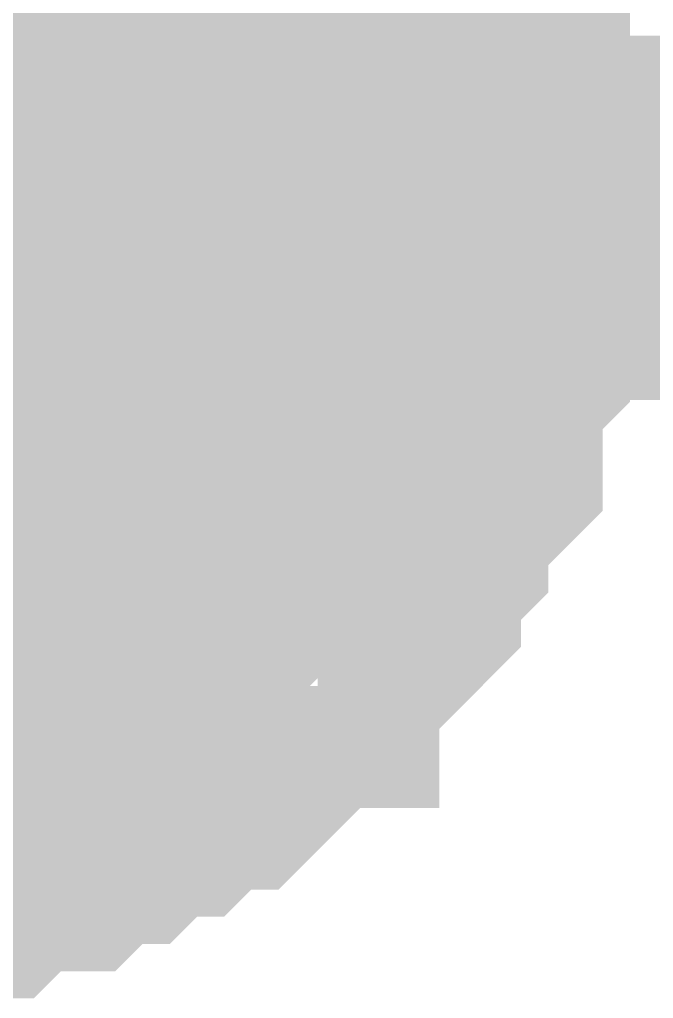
# Model space of a CAD drawing. Header units: inches. Extents: x 0 to 594, y 0 to 420.
# Drawn here: x 470.166 to 470.688, y 159.344 to 160.149 of the extents above; entities that cross this region are included whole.
import ezdxf

# ---------------------------------------------------------------- set-up
doc = ezdxf.new("R2010")
doc.units = ezdxf.units.IN
doc.layers.add('Sheet', color=255, linetype='Continuous')

msp = doc.modelspace()

# ---------------------------------------------------------------- linework, layer by layer
at = {"layer": 'Sheet'}
msp.add_lwpolyline([(469.74602, 160.00001, 0.508, 0.508, 1), (470.25402, 160.00001, 0.508, 0.508, 1)], format="xyseb", close=True, dxfattribs=at)
for points in [[(470.42919, 160.2997, 0.29972, 0.29972, 0), (470.42919, 160.2773, 0.29972, 0.29972, 0), (470.45158, 160.25491, 0.29972, 0.29972, 0), (470.45158, 160.23251, 0.29972, 0.29972, 0), (470.47398, 160.21011, 0.29972, 0.29972, 0), (470.47398, 160.18771, 0.29972, 0.29972, 0), (470.49638, 160.16532, 0.29972, 0.29972, 0), (470.49638, 160.14292, 0.29972, 0.29972, 0), (470.49638, 160.12052, 0.29972, 0.29972, 0), (470.51878, 160.09812, 0.29972, 0.29972, 0), (470.51878, 160.07573, 0.29972, 0.29972, 0), (470.51878, 160.03093, 0.29972, 0.29972, 0), (470.51878, 160.00853, 0.29972, 0.29972, 0), (470.51878, 159.98614, 0.29972, 0.29972, 0)], [(470.42919, 160.2997, 0.29972, 0.29972, 0), (470.42919, 160.2773, 0.29972, 0.29972, 0), (470.45158, 160.25491, 0.29972, 0.29972, 0), (470.45158, 160.23251, 0.29972, 0.29972, 0), (470.47398, 160.21011, 0.29972, 0.29972, 0), (470.47398, 160.18771, 0.29972, 0.29972, 0), (470.49638, 160.16532, 0.29972, 0.29972, 0), (470.49638, 160.14292, 0.29972, 0.29972, 0), (470.49638, 160.12052, 0.29972, 0.29972, 0), (470.51878, 160.09812, 0.29972, 0.29972, 0), (470.51878, 160.07573, 0.29972, 0.29972, 0), (470.51878, 160.03093, 0.29972, 0.29972, 0), (470.51878, 160.00853, 0.29972, 0.29972, 0), (470.51878, 159.98614, 0.29972, 0.29972, 0)], [(470.42919, 160.2997, 0.29972, 0.29972, 0), (470.42919, 160.2773, 0.29972, 0.29972, 0), (470.45158, 160.25491, 0.29972, 0.29972, 0), (470.45158, 160.23251, 0.29972, 0.29972, 0), (470.47398, 160.21011, 0.29972, 0.29972, 0), (470.47398, 160.18771, 0.29972, 0.29972, 0), (470.49638, 160.16532, 0.29972, 0.29972, 0), (470.49638, 160.14292, 0.29972, 0.29972, 0), (470.49638, 160.12052, 0.29972, 0.29972, 0), (470.51878, 160.09812, 0.29972, 0.29972, 0), (470.51878, 160.07573, 0.29972, 0.29972, 0), (470.51878, 160.03093, 0.29972, 0.29972, 0), (470.51878, 160.00853, 0.29972, 0.29972, 0), (470.51878, 159.98614, 0.29972, 0.29972, 0)], [(470.42919, 160.2997, 0.29972, 0.29972, 0), (470.42919, 160.2773, 0.29972, 0.29972, 0), (470.45158, 160.25491, 0.29972, 0.29972, 0), (470.45158, 160.23251, 0.29972, 0.29972, 0), (470.47398, 160.21011, 0.29972, 0.29972, 0), (470.47398, 160.18771, 0.29972, 0.29972, 0), (470.49638, 160.16532, 0.29972, 0.29972, 0), (470.49638, 160.14292, 0.29972, 0.29972, 0), (470.49638, 160.12052, 0.29972, 0.29972, 0), (470.51878, 160.09812, 0.29972, 0.29972, 0), (470.51878, 160.07573, 0.29972, 0.29972, 0), (470.51878, 160.03093, 0.29972, 0.29972, 0), (470.51878, 160.00853, 0.29972, 0.29972, 0), (470.51878, 159.98614, 0.29972, 0.29972, 0)], [(470.42919, 160.2997, 0.29972, 0.29972, 0), (470.42919, 160.2773, 0.29972, 0.29972, 0), (470.45158, 160.25491, 0.29972, 0.29972, 0), (470.45158, 160.23251, 0.29972, 0.29972, 0), (470.47398, 160.21011, 0.29972, 0.29972, 0), (470.47398, 160.18771, 0.29972, 0.29972, 0), (470.49638, 160.16532, 0.29972, 0.29972, 0), (470.49638, 160.14292, 0.29972, 0.29972, 0), (470.49638, 160.12052, 0.29972, 0.29972, 0), (470.51878, 160.09812, 0.29972, 0.29972, 0), (470.51878, 160.07573, 0.29972, 0.29972, 0), (470.51878, 160.03093, 0.29972, 0.29972, 0), (470.51878, 160.00853, 0.29972, 0.29972, 0), (470.51878, 159.98614, 0.29972, 0.29972, 0)], [(470.47398, 160.21011, 0.09906, 0.09906, 0), (470.47398, 160.18771, 0.09906, 0.09906, 0), (470.49638, 160.16532, 0.09906, 0.09906, 0), (470.49638, 160.14292, 0.09906, 0.09906, 0), (470.49638, 160.12052, 0.09906, 0.09906, 0), (470.51878, 160.09812, 0.09906, 0.09906, 0), (470.51878, 160.07573, 0.09906, 0.09906, 0), (470.51878, 160.03093, 0.09906, 0.09906, 0), (470.51878, 160.00853, 0.09906, 0.09906, 0), (470.51878, 159.98614, 0.09906, 0.09906, 0)], [(470.47398, 160.21011, 0.09906, 0.09906, 0), (470.47398, 160.18771, 0.09906, 0.09906, 0), (470.49638, 160.16532, 0.09906, 0.09906, 0), (470.49638, 160.14292, 0.09906, 0.09906, 0), (470.49638, 160.12052, 0.09906, 0.09906, 0), (470.51878, 160.09812, 0.09906, 0.09906, 0), (470.51878, 160.07573, 0.09906, 0.09906, 0), (470.51878, 160.03093, 0.09906, 0.09906, 0), (470.51878, 160.00853, 0.09906, 0.09906, 0), (470.51878, 159.98614, 0.09906, 0.09906, 0)], [(470.47398, 160.21011, 0.09906, 0.09906, 0), (470.47398, 160.18771, 0.09906, 0.09906, 0), (470.49638, 160.16532, 0.09906, 0.09906, 0), (470.49638, 160.14292, 0.09906, 0.09906, 0), (470.49638, 160.12052, 0.09906, 0.09906, 0), (470.51878, 160.09812, 0.09906, 0.09906, 0), (470.51878, 160.07573, 0.09906, 0.09906, 0), (470.51878, 160.03093, 0.09906, 0.09906, 0), (470.51878, 160.00853, 0.09906, 0.09906, 0), (470.51878, 159.98614, 0.09906, 0.09906, 0)], [(470.47398, 160.21011, 0.09906, 0.09906, 0), (470.47398, 160.18771, 0.09906, 0.09906, 0), (470.49638, 160.16532, 0.09906, 0.09906, 0), (470.49638, 160.14292, 0.09906, 0.09906, 0), (470.49638, 160.12052, 0.09906, 0.09906, 0), (470.51878, 160.09812, 0.09906, 0.09906, 0), (470.51878, 160.07573, 0.09906, 0.09906, 0), (470.51878, 160.03093, 0.09906, 0.09906, 0), (470.51878, 160.00853, 0.09906, 0.09906, 0), (470.51878, 159.98614, 0.09906, 0.09906, 0)], [(470.47398, 160.21011, 0.09906, 0.09906, 0), (470.47398, 160.18771, 0.09906, 0.09906, 0), (470.49638, 160.16532, 0.09906, 0.09906, 0), (470.49638, 160.14292, 0.09906, 0.09906, 0), (470.49638, 160.12052, 0.09906, 0.09906, 0), (470.51878, 160.09812, 0.09906, 0.09906, 0), (470.51878, 160.07573, 0.09906, 0.09906, 0), (470.51878, 160.03093, 0.09906, 0.09906, 0), (470.51878, 160.00853, 0.09906, 0.09906, 0), (470.51878, 159.98614, 0.09906, 0.09906, 0)], [(465.00882, 159.98614, 0.29972, 0.29972, 0), (470.00362, 159.98614, 0.29972, 0.29972, 0), (482.50181, 159.98614, 0.29972, 0.29972, 0), (490.0052, 159.98614, 0.29972, 0.29972, 0)], [(470.51878, 159.98614, 0.29972, 0.29972, 0), (470.51878, 159.96374, 0.29972, 0.29972, 0), (470.51878, 159.94134, 0.29972, 0.29972, 0), (470.51878, 159.91894, 0.29972, 0.29972, 0), (470.51878, 159.89654, 0.29972, 0.29972, 0), (470.49638, 159.87415, 0.29972, 0.29972, 0), (470.49638, 159.85175, 0.29972, 0.29972, 0), (470.49638, 159.80695, 0.29972, 0.29972, 0), (470.47398, 159.78456, 0.29972, 0.29972, 0), (470.47398, 159.78456, 0.29972, 0.29972, 0), (470.45158, 159.76216, 0.29972, 0.29972, 0), (470.45158, 159.73976, 0.29972, 0.29972, 0), (470.42919, 159.71736, 0.29972, 0.29972, 0), (470.42919, 159.69497, 0.29972, 0.29972, 0), (470.40679, 159.67257, 0.29972, 0.29972, 0), (470.38439, 159.65017, 0.29972, 0.29972, 0), (470.36199, 159.65017, 0.29972, 0.29972, 0), (470.36199, 159.62777, 0.29972, 0.29972, 0), (470.33959, 159.60538, 0.29972, 0.29972, 0), (470.3172, 159.58298, 0.29972, 0.29972, 0), (470.2948, 159.58298, 0.29972, 0.29972, 0), (470.2724, 159.56058, 0.29972, 0.29972, 0), (470.25, 159.56058, 0.29972, 0.29972, 0), (470.2276, 159.53818, 0.29972, 0.29972, 0), (470.2052, 159.53818, 0.29972, 0.29972, 0), (470.18281, 159.51579, 0.29972, 0.29972, 0), (470.16041, 159.51579, 0.29972, 0.29972, 0), (470.13801, 159.51579, 0.29972, 0.29972, 0), (470.11561, 159.49339, 0.29972, 0.29972, 0), (470.09321, 159.49339, 0.29972, 0.29972, 0), (470.04842, 159.49339, 0.29972, 0.29972, 0), (470.02602, 159.49339, 0.29972, 0.29972, 0), (470.00362, 159.49339, 0.29972, 0.29972, 0)], [(470.51878, 159.98614, 0.29972, 0.29972, 0), (470.51878, 159.96374, 0.29972, 0.29972, 0), (470.51878, 159.94134, 0.29972, 0.29972, 0), (470.51878, 159.91894, 0.29972, 0.29972, 0), (470.51878, 159.89654, 0.29972, 0.29972, 0), (470.49638, 159.87415, 0.29972, 0.29972, 0), (470.49638, 159.85175, 0.29972, 0.29972, 0), (470.49638, 159.80695, 0.29972, 0.29972, 0), (470.47398, 159.78456, 0.29972, 0.29972, 0), (470.47398, 159.78456, 0.29972, 0.29972, 0), (470.45158, 159.76216, 0.29972, 0.29972, 0), (470.45158, 159.73976, 0.29972, 0.29972, 0), (470.42919, 159.71736, 0.29972, 0.29972, 0), (470.42919, 159.69497, 0.29972, 0.29972, 0), (470.40679, 159.67257, 0.29972, 0.29972, 0), (470.38439, 159.65017, 0.29972, 0.29972, 0), (470.36199, 159.65017, 0.29972, 0.29972, 0), (470.36199, 159.62777, 0.29972, 0.29972, 0), (470.33959, 159.60538, 0.29972, 0.29972, 0), (470.3172, 159.58298, 0.29972, 0.29972, 0), (470.2948, 159.58298, 0.29972, 0.29972, 0), (470.2724, 159.56058, 0.29972, 0.29972, 0), (470.25, 159.56058, 0.29972, 0.29972, 0), (470.2276, 159.53818, 0.29972, 0.29972, 0), (470.2052, 159.53818, 0.29972, 0.29972, 0), (470.18281, 159.51579, 0.29972, 0.29972, 0), (470.16041, 159.51579, 0.29972, 0.29972, 0), (470.13801, 159.51579, 0.29972, 0.29972, 0), (470.11561, 159.49339, 0.29972, 0.29972, 0), (470.09321, 159.49339, 0.29972, 0.29972, 0), (470.04842, 159.49339, 0.29972, 0.29972, 0), (470.02602, 159.49339, 0.29972, 0.29972, 0), (470.00362, 159.49339, 0.29972, 0.29972, 0)], [(470.51878, 159.98614, 0.29972, 0.29972, 0), (470.51878, 159.96374, 0.29972, 0.29972, 0), (470.51878, 159.94134, 0.29972, 0.29972, 0), (470.51878, 159.91894, 0.29972, 0.29972, 0), (470.51878, 159.89654, 0.29972, 0.29972, 0), (470.49638, 159.87415, 0.29972, 0.29972, 0), (470.49638, 159.85175, 0.29972, 0.29972, 0), (470.49638, 159.80695, 0.29972, 0.29972, 0), (470.47398, 159.78456, 0.29972, 0.29972, 0), (470.47398, 159.78456, 0.29972, 0.29972, 0), (470.45158, 159.76216, 0.29972, 0.29972, 0), (470.45158, 159.73976, 0.29972, 0.29972, 0), (470.42919, 159.71736, 0.29972, 0.29972, 0), (470.42919, 159.69497, 0.29972, 0.29972, 0), (470.40679, 159.67257, 0.29972, 0.29972, 0), (470.38439, 159.65017, 0.29972, 0.29972, 0), (470.36199, 159.65017, 0.29972, 0.29972, 0), (470.36199, 159.62777, 0.29972, 0.29972, 0), (470.33959, 159.60538, 0.29972, 0.29972, 0), (470.3172, 159.58298, 0.29972, 0.29972, 0), (470.2948, 159.58298, 0.29972, 0.29972, 0), (470.2724, 159.56058, 0.29972, 0.29972, 0), (470.25, 159.56058, 0.29972, 0.29972, 0), (470.2276, 159.53818, 0.29972, 0.29972, 0), (470.2052, 159.53818, 0.29972, 0.29972, 0), (470.18281, 159.51579, 0.29972, 0.29972, 0), (470.16041, 159.51579, 0.29972, 0.29972, 0), (470.13801, 159.51579, 0.29972, 0.29972, 0), (470.11561, 159.49339, 0.29972, 0.29972, 0), (470.09321, 159.49339, 0.29972, 0.29972, 0), (470.04842, 159.49339, 0.29972, 0.29972, 0), (470.02602, 159.49339, 0.29972, 0.29972, 0), (470.00362, 159.49339, 0.29972, 0.29972, 0)], [(470.51878, 159.98614, 0.29972, 0.29972, 0), (470.51878, 159.96374, 0.29972, 0.29972, 0), (470.51878, 159.94134, 0.29972, 0.29972, 0), (470.51878, 159.91894, 0.29972, 0.29972, 0), (470.51878, 159.89654, 0.29972, 0.29972, 0), (470.49638, 159.87415, 0.29972, 0.29972, 0), (470.49638, 159.85175, 0.29972, 0.29972, 0), (470.49638, 159.80695, 0.29972, 0.29972, 0), (470.47398, 159.78456, 0.29972, 0.29972, 0), (470.47398, 159.78456, 0.29972, 0.29972, 0), (470.45158, 159.76216, 0.29972, 0.29972, 0), (470.45158, 159.73976, 0.29972, 0.29972, 0), (470.42919, 159.71736, 0.29972, 0.29972, 0), (470.42919, 159.69497, 0.29972, 0.29972, 0), (470.40679, 159.67257, 0.29972, 0.29972, 0), (470.38439, 159.65017, 0.29972, 0.29972, 0), (470.36199, 159.65017, 0.29972, 0.29972, 0), (470.36199, 159.62777, 0.29972, 0.29972, 0), (470.33959, 159.60538, 0.29972, 0.29972, 0), (470.3172, 159.58298, 0.29972, 0.29972, 0), (470.2948, 159.58298, 0.29972, 0.29972, 0), (470.2724, 159.56058, 0.29972, 0.29972, 0), (470.25, 159.56058, 0.29972, 0.29972, 0), (470.2276, 159.53818, 0.29972, 0.29972, 0), (470.2052, 159.53818, 0.29972, 0.29972, 0), (470.18281, 159.51579, 0.29972, 0.29972, 0), (470.16041, 159.51579, 0.29972, 0.29972, 0), (470.13801, 159.51579, 0.29972, 0.29972, 0), (470.11561, 159.49339, 0.29972, 0.29972, 0), (470.09321, 159.49339, 0.29972, 0.29972, 0), (470.04842, 159.49339, 0.29972, 0.29972, 0), (470.02602, 159.49339, 0.29972, 0.29972, 0), (470.00362, 159.49339, 0.29972, 0.29972, 0)], [(470.51878, 159.98614, 0.29972, 0.29972, 0), (470.51878, 159.96374, 0.29972, 0.29972, 0), (470.51878, 159.94134, 0.29972, 0.29972, 0), (470.51878, 159.91894, 0.29972, 0.29972, 0), (470.51878, 159.89654, 0.29972, 0.29972, 0), (470.49638, 159.87415, 0.29972, 0.29972, 0), (470.49638, 159.85175, 0.29972, 0.29972, 0), (470.49638, 159.80695, 0.29972, 0.29972, 0), (470.47398, 159.78456, 0.29972, 0.29972, 0), (470.47398, 159.78456, 0.29972, 0.29972, 0), (470.45158, 159.76216, 0.29972, 0.29972, 0), (470.45158, 159.73976, 0.29972, 0.29972, 0), (470.42919, 159.71736, 0.29972, 0.29972, 0), (470.42919, 159.69497, 0.29972, 0.29972, 0), (470.40679, 159.67257, 0.29972, 0.29972, 0), (470.38439, 159.65017, 0.29972, 0.29972, 0), (470.36199, 159.65017, 0.29972, 0.29972, 0), (470.36199, 159.62777, 0.29972, 0.29972, 0), (470.33959, 159.60538, 0.29972, 0.29972, 0), (470.3172, 159.58298, 0.29972, 0.29972, 0), (470.2948, 159.58298, 0.29972, 0.29972, 0), (470.2724, 159.56058, 0.29972, 0.29972, 0), (470.25, 159.56058, 0.29972, 0.29972, 0), (470.2276, 159.53818, 0.29972, 0.29972, 0), (470.2052, 159.53818, 0.29972, 0.29972, 0), (470.18281, 159.51579, 0.29972, 0.29972, 0), (470.16041, 159.51579, 0.29972, 0.29972, 0), (470.13801, 159.51579, 0.29972, 0.29972, 0), (470.11561, 159.49339, 0.29972, 0.29972, 0), (470.09321, 159.49339, 0.29972, 0.29972, 0), (470.04842, 159.49339, 0.29972, 0.29972, 0), (470.02602, 159.49339, 0.29972, 0.29972, 0), (470.00362, 159.49339, 0.29972, 0.29972, 0)], [(470.51878, 159.98614, 0.29972, 0.29972, 0), (470.51878, 159.98614, 0.29972, 0.29972, 0), (470.51878, 159.98614, 0.29972, 0.29972, 0), (470.51878, 159.98614, 0.29972, 0.29972, 0), (470.51878, 159.98614, 0.29972, 0.29972, 0), (470.51878, 159.98614, 0.29972, 0.29972, 0), (470.51878, 159.98614, 0.29972, 0.29972, 0), (470.51878, 159.98614, 0.29972, 0.29972, 0), (470.51878, 159.98614, 0.29972, 0.29972, 0), (470.51878, 159.98614, 0.29972, 0.29972, 0), (470.51878, 159.98614, 0.29972, 0.29972, 0), (470.51878, 159.98614, 0.29972, 0.29972, 0), (470.51878, 159.98614, 0.29972, 0.29972, 0), (470.51878, 159.98614, 0.29972, 0.29972, 0), (470.51878, 159.98614, 0.29972, 0.29972, 0), (470.51878, 159.98614, 0.29972, 0.29972, 0), (470.51878, 159.98614, 0.29972, 0.29972, 0), (470.51878, 159.98614, 0.29972, 0.29972, 0), (470.51878, 159.98614, 0.29972, 0.29972, 0), (470.51878, 159.98614, 0.29972, 0.29972, 0), (470.51878, 159.98614, 0.29972, 0.29972, 0), (470.51878, 159.98614, 0.29972, 0.29972, 0), (470.51878, 159.98614, 0.29972, 0.29972, 0), (470.51878, 159.98614, 0.29972, 0.29972, 0), (470.51878, 159.98614, 0.29972, 0.29972, 0), (470.51878, 159.98614, 0.29972, 0.29972, 0), (470.51878, 159.98614, 0.29972, 0.29972, 0), (470.51878, 159.98614, 0.29972, 0.29972, 0), (470.51878, 159.98614, 0.29972, 0.29972, 0), (470.51878, 159.98614, 0.29972, 0.29972, 0), (470.51878, 159.98614, 0.29972, 0.29972, 0), (470.51878, 159.98614, 0.29972, 0.29972, 0), (470.51878, 159.98614, 0.29972, 0.29972, 0)], [(470.51878, 159.98614, 0.29972, 0.29972, 0), (470.51878, 159.98614, 0.29972, 0.29972, 0)], [(470.51878, 159.98614, 0.29972, 0.29972, 0), (470.51878, 159.98614, 0.29972, 0.29972, 0), (470.51878, 159.98614, 0.29972, 0.29972, 0), (470.51878, 159.98614, 0.29972, 0.29972, 0), (470.51878, 159.98614, 0.29972, 0.29972, 0), (470.51878, 159.98614, 0.29972, 0.29972, 0), (470.51878, 159.98614, 0.29972, 0.29972, 0), (470.51878, 159.98614, 0.29972, 0.29972, 0), (470.51878, 159.98614, 0.29972, 0.29972, 0), (470.51878, 159.98614, 0.29972, 0.29972, 0), (470.51878, 159.98614, 0.29972, 0.29972, 0), (470.51878, 159.98614, 0.29972, 0.29972, 0), (470.51878, 159.98614, 0.29972, 0.29972, 0), (470.51878, 159.98614, 0.29972, 0.29972, 0), (470.51878, 159.98614, 0.29972, 0.29972, 0), (470.51878, 159.98614, 0.29972, 0.29972, 0), (470.51878, 159.98614, 0.29972, 0.29972, 0), (470.51878, 159.98614, 0.29972, 0.29972, 0), (470.51878, 159.98614, 0.29972, 0.29972, 0), (470.51878, 159.98614, 0.29972, 0.29972, 0), (470.51878, 159.98614, 0.29972, 0.29972, 0), (470.51878, 159.98614, 0.29972, 0.29972, 0), (470.51878, 159.98614, 0.29972, 0.29972, 0), (470.51878, 159.98614, 0.29972, 0.29972, 0), (470.51878, 159.98614, 0.29972, 0.29972, 0), (470.51878, 159.98614, 0.29972, 0.29972, 0), (470.51878, 159.98614, 0.29972, 0.29972, 0), (470.51878, 159.98614, 0.29972, 0.29972, 0), (470.51878, 159.98614, 0.29972, 0.29972, 0), (470.51878, 159.98614, 0.29972, 0.29972, 0), (470.51878, 159.98614, 0.29972, 0.29972, 0), (470.51878, 159.98614, 0.29972, 0.29972, 0), (470.51878, 159.98614, 0.29972, 0.29972, 0)], [(470.51878, 159.98614, 0.29972, 0.29972, 0), (470.51878, 159.98614, 0.29972, 0.29972, 0)], [(470.51878, 159.98614, 0.29972, 0.29972, 0), (470.51878, 159.98614, 0.29972, 0.29972, 0), (470.51878, 159.98614, 0.29972, 0.29972, 0), (470.51878, 159.98614, 0.29972, 0.29972, 0), (470.51878, 159.98614, 0.29972, 0.29972, 0), (470.51878, 159.98614, 0.29972, 0.29972, 0), (470.51878, 159.98614, 0.29972, 0.29972, 0), (470.51878, 159.98614, 0.29972, 0.29972, 0), (470.51878, 159.98614, 0.29972, 0.29972, 0), (470.51878, 159.98614, 0.29972, 0.29972, 0), (470.51878, 159.98614, 0.29972, 0.29972, 0), (470.51878, 159.98614, 0.29972, 0.29972, 0), (470.51878, 159.98614, 0.29972, 0.29972, 0), (470.51878, 159.98614, 0.29972, 0.29972, 0), (470.51878, 159.98614, 0.29972, 0.29972, 0), (470.51878, 159.98614, 0.29972, 0.29972, 0), (470.51878, 159.98614, 0.29972, 0.29972, 0), (470.51878, 159.98614, 0.29972, 0.29972, 0), (470.51878, 159.98614, 0.29972, 0.29972, 0), (470.51878, 159.98614, 0.29972, 0.29972, 0), (470.51878, 159.98614, 0.29972, 0.29972, 0), (470.51878, 159.98614, 0.29972, 0.29972, 0), (470.51878, 159.98614, 0.29972, 0.29972, 0), (470.51878, 159.98614, 0.29972, 0.29972, 0), (470.51878, 159.98614, 0.29972, 0.29972, 0), (470.51878, 159.98614, 0.29972, 0.29972, 0), (470.51878, 159.98614, 0.29972, 0.29972, 0), (470.51878, 159.98614, 0.29972, 0.29972, 0), (470.51878, 159.98614, 0.29972, 0.29972, 0), (470.51878, 159.98614, 0.29972, 0.29972, 0), (470.51878, 159.98614, 0.29972, 0.29972, 0), (470.51878, 159.98614, 0.29972, 0.29972, 0), (470.51878, 159.98614, 0.29972, 0.29972, 0)], [(470.51878, 159.98614, 0.29972, 0.29972, 0), (470.51878, 159.98614, 0.29972, 0.29972, 0)], [(470.51878, 159.98614, 0.29972, 0.29972, 0), (470.51878, 159.98614, 0.29972, 0.29972, 0), (470.51878, 159.98614, 0.29972, 0.29972, 0), (470.51878, 159.98614, 0.29972, 0.29972, 0), (470.51878, 159.98614, 0.29972, 0.29972, 0), (470.51878, 159.98614, 0.29972, 0.29972, 0), (470.51878, 159.98614, 0.29972, 0.29972, 0), (470.51878, 159.98614, 0.29972, 0.29972, 0), (470.51878, 159.98614, 0.29972, 0.29972, 0), (470.51878, 159.98614, 0.29972, 0.29972, 0), (470.51878, 159.98614, 0.29972, 0.29972, 0), (470.51878, 159.98614, 0.29972, 0.29972, 0), (470.51878, 159.98614, 0.29972, 0.29972, 0), (470.51878, 159.98614, 0.29972, 0.29972, 0), (470.51878, 159.98614, 0.29972, 0.29972, 0), (470.51878, 159.98614, 0.29972, 0.29972, 0), (470.51878, 159.98614, 0.29972, 0.29972, 0), (470.51878, 159.98614, 0.29972, 0.29972, 0), (470.51878, 159.98614, 0.29972, 0.29972, 0), (470.51878, 159.98614, 0.29972, 0.29972, 0), (470.51878, 159.98614, 0.29972, 0.29972, 0), (470.51878, 159.98614, 0.29972, 0.29972, 0), (470.51878, 159.98614, 0.29972, 0.29972, 0), (470.51878, 159.98614, 0.29972, 0.29972, 0), (470.51878, 159.98614, 0.29972, 0.29972, 0), (470.51878, 159.98614, 0.29972, 0.29972, 0), (470.51878, 159.98614, 0.29972, 0.29972, 0), (470.51878, 159.98614, 0.29972, 0.29972, 0), (470.51878, 159.98614, 0.29972, 0.29972, 0), (470.51878, 159.98614, 0.29972, 0.29972, 0), (470.51878, 159.98614, 0.29972, 0.29972, 0), (470.51878, 159.98614, 0.29972, 0.29972, 0), (470.51878, 159.98614, 0.29972, 0.29972, 0)], [(470.51878, 159.98614, 0.29972, 0.29972, 0), (470.51878, 159.98614, 0.29972, 0.29972, 0)], [(470.51878, 159.98614, 0.29972, 0.29972, 0), (470.51878, 159.98614, 0.29972, 0.29972, 0), (470.51878, 159.98614, 0.29972, 0.29972, 0), (470.51878, 159.98614, 0.29972, 0.29972, 0), (470.51878, 159.98614, 0.29972, 0.29972, 0), (470.51878, 159.98614, 0.29972, 0.29972, 0), (470.51878, 159.98614, 0.29972, 0.29972, 0), (470.51878, 159.98614, 0.29972, 0.29972, 0), (470.51878, 159.98614, 0.29972, 0.29972, 0), (470.51878, 159.98614, 0.29972, 0.29972, 0), (470.51878, 159.98614, 0.29972, 0.29972, 0), (470.51878, 159.98614, 0.29972, 0.29972, 0), (470.51878, 159.98614, 0.29972, 0.29972, 0), (470.51878, 159.98614, 0.29972, 0.29972, 0), (470.51878, 159.98614, 0.29972, 0.29972, 0), (470.51878, 159.98614, 0.29972, 0.29972, 0), (470.51878, 159.98614, 0.29972, 0.29972, 0), (470.51878, 159.98614, 0.29972, 0.29972, 0), (470.51878, 159.98614, 0.29972, 0.29972, 0), (470.51878, 159.98614, 0.29972, 0.29972, 0), (470.51878, 159.98614, 0.29972, 0.29972, 0), (470.51878, 159.98614, 0.29972, 0.29972, 0), (470.51878, 159.98614, 0.29972, 0.29972, 0), (470.51878, 159.98614, 0.29972, 0.29972, 0), (470.51878, 159.98614, 0.29972, 0.29972, 0), (470.51878, 159.98614, 0.29972, 0.29972, 0), (470.51878, 159.98614, 0.29972, 0.29972, 0), (470.51878, 159.98614, 0.29972, 0.29972, 0), (470.51878, 159.98614, 0.29972, 0.29972, 0), (470.51878, 159.98614, 0.29972, 0.29972, 0), (470.51878, 159.98614, 0.29972, 0.29972, 0), (470.51878, 159.98614, 0.29972, 0.29972, 0), (470.51878, 159.98614, 0.29972, 0.29972, 0)], [(470.51878, 159.98614, 0.29972, 0.29972, 0), (470.51878, 159.98614, 0.29972, 0.29972, 0)], [(470.51878, 159.98614, 0.09906, 0.09906, 0), (470.51878, 159.96374, 0.09906, 0.09906, 0), (470.51878, 159.94134, 0.09906, 0.09906, 0), (470.51878, 159.91894, 0.09906, 0.09906, 0), (470.51878, 159.89654, 0.09906, 0.09906, 0), (470.49638, 159.87415, 0.09906, 0.09906, 0), (470.49638, 159.85175, 0.09906, 0.09906, 0), (470.49638, 159.80695, 0.09906, 0.09906, 0), (470.47398, 159.78456, 0.09906, 0.09906, 0), (470.47398, 159.78456, 0.09906, 0.09906, 0), (470.45158, 159.76216, 0.09906, 0.09906, 0), (470.45158, 159.73976, 0.09906, 0.09906, 0), (470.42919, 159.71736, 0.09906, 0.09906, 0), (470.42919, 159.69497, 0.09906, 0.09906, 0), (470.40679, 159.67257, 0.09906, 0.09906, 0), (470.38439, 159.65017, 0.09906, 0.09906, 0), (470.36199, 159.65017, 0.09906, 0.09906, 0), (470.36199, 159.62777, 0.09906, 0.09906, 0), (470.33959, 159.60538, 0.09906, 0.09906, 0), (470.3172, 159.58298, 0.09906, 0.09906, 0), (470.2948, 159.58298, 0.09906, 0.09906, 0), (470.2724, 159.56058, 0.09906, 0.09906, 0), (470.25, 159.56058, 0.09906, 0.09906, 0), (470.2276, 159.53818, 0.09906, 0.09906, 0), (470.2052, 159.53818, 0.09906, 0.09906, 0), (470.18281, 159.51579, 0.09906, 0.09906, 0), (470.16041, 159.51579, 0.09906, 0.09906, 0), (470.13801, 159.51579, 0.09906, 0.09906, 0), (470.11561, 159.49339, 0.09906, 0.09906, 0)], [(470.51878, 159.98614, 0.09906, 0.09906, 0), (470.51878, 159.96374, 0.09906, 0.09906, 0), (470.51878, 159.94134, 0.09906, 0.09906, 0), (470.51878, 159.91894, 0.09906, 0.09906, 0), (470.51878, 159.89654, 0.09906, 0.09906, 0), (470.49638, 159.87415, 0.09906, 0.09906, 0), (470.49638, 159.85175, 0.09906, 0.09906, 0), (470.49638, 159.80695, 0.09906, 0.09906, 0), (470.47398, 159.78456, 0.09906, 0.09906, 0), (470.47398, 159.78456, 0.09906, 0.09906, 0), (470.45158, 159.76216, 0.09906, 0.09906, 0), (470.45158, 159.73976, 0.09906, 0.09906, 0), (470.42919, 159.71736, 0.09906, 0.09906, 0), (470.42919, 159.69497, 0.09906, 0.09906, 0), (470.40679, 159.67257, 0.09906, 0.09906, 0), (470.38439, 159.65017, 0.09906, 0.09906, 0), (470.36199, 159.65017, 0.09906, 0.09906, 0), (470.36199, 159.62777, 0.09906, 0.09906, 0), (470.33959, 159.60538, 0.09906, 0.09906, 0), (470.3172, 159.58298, 0.09906, 0.09906, 0), (470.2948, 159.58298, 0.09906, 0.09906, 0), (470.2724, 159.56058, 0.09906, 0.09906, 0), (470.25, 159.56058, 0.09906, 0.09906, 0), (470.2276, 159.53818, 0.09906, 0.09906, 0), (470.2052, 159.53818, 0.09906, 0.09906, 0), (470.18281, 159.51579, 0.09906, 0.09906, 0), (470.16041, 159.51579, 0.09906, 0.09906, 0), (470.13801, 159.51579, 0.09906, 0.09906, 0), (470.11561, 159.49339, 0.09906, 0.09906, 0)], [(470.51878, 159.98614, 0.09906, 0.09906, 0), (470.51878, 159.96374, 0.09906, 0.09906, 0), (470.51878, 159.94134, 0.09906, 0.09906, 0), (470.51878, 159.91894, 0.09906, 0.09906, 0), (470.51878, 159.89654, 0.09906, 0.09906, 0), (470.49638, 159.87415, 0.09906, 0.09906, 0), (470.49638, 159.85175, 0.09906, 0.09906, 0), (470.49638, 159.80695, 0.09906, 0.09906, 0), (470.47398, 159.78456, 0.09906, 0.09906, 0), (470.47398, 159.78456, 0.09906, 0.09906, 0), (470.45158, 159.76216, 0.09906, 0.09906, 0), (470.45158, 159.73976, 0.09906, 0.09906, 0), (470.42919, 159.71736, 0.09906, 0.09906, 0), (470.42919, 159.69497, 0.09906, 0.09906, 0), (470.40679, 159.67257, 0.09906, 0.09906, 0), (470.38439, 159.65017, 0.09906, 0.09906, 0), (470.36199, 159.65017, 0.09906, 0.09906, 0), (470.36199, 159.62777, 0.09906, 0.09906, 0), (470.33959, 159.60538, 0.09906, 0.09906, 0), (470.3172, 159.58298, 0.09906, 0.09906, 0), (470.2948, 159.58298, 0.09906, 0.09906, 0), (470.2724, 159.56058, 0.09906, 0.09906, 0), (470.25, 159.56058, 0.09906, 0.09906, 0), (470.2276, 159.53818, 0.09906, 0.09906, 0), (470.2052, 159.53818, 0.09906, 0.09906, 0), (470.18281, 159.51579, 0.09906, 0.09906, 0), (470.16041, 159.51579, 0.09906, 0.09906, 0), (470.13801, 159.51579, 0.09906, 0.09906, 0), (470.11561, 159.49339, 0.09906, 0.09906, 0)], [(470.51878, 159.98614, 0.09906, 0.09906, 0), (470.51878, 159.96374, 0.09906, 0.09906, 0), (470.51878, 159.94134, 0.09906, 0.09906, 0), (470.51878, 159.91894, 0.09906, 0.09906, 0), (470.51878, 159.89654, 0.09906, 0.09906, 0), (470.49638, 159.87415, 0.09906, 0.09906, 0), (470.49638, 159.85175, 0.09906, 0.09906, 0), (470.49638, 159.80695, 0.09906, 0.09906, 0), (470.47398, 159.78456, 0.09906, 0.09906, 0), (470.47398, 159.78456, 0.09906, 0.09906, 0), (470.45158, 159.76216, 0.09906, 0.09906, 0), (470.45158, 159.73976, 0.09906, 0.09906, 0), (470.42919, 159.71736, 0.09906, 0.09906, 0), (470.42919, 159.69497, 0.09906, 0.09906, 0), (470.40679, 159.67257, 0.09906, 0.09906, 0), (470.38439, 159.65017, 0.09906, 0.09906, 0), (470.36199, 159.65017, 0.09906, 0.09906, 0), (470.36199, 159.62777, 0.09906, 0.09906, 0), (470.33959, 159.60538, 0.09906, 0.09906, 0), (470.3172, 159.58298, 0.09906, 0.09906, 0), (470.2948, 159.58298, 0.09906, 0.09906, 0), (470.2724, 159.56058, 0.09906, 0.09906, 0), (470.25, 159.56058, 0.09906, 0.09906, 0), (470.2276, 159.53818, 0.09906, 0.09906, 0), (470.2052, 159.53818, 0.09906, 0.09906, 0), (470.18281, 159.51579, 0.09906, 0.09906, 0), (470.16041, 159.51579, 0.09906, 0.09906, 0), (470.13801, 159.51579, 0.09906, 0.09906, 0), (470.11561, 159.49339, 0.09906, 0.09906, 0)], [(470.51878, 159.98614, 0.09906, 0.09906, 0), (470.51878, 159.96374, 0.09906, 0.09906, 0), (470.51878, 159.94134, 0.09906, 0.09906, 0), (470.51878, 159.91894, 0.09906, 0.09906, 0), (470.51878, 159.89654, 0.09906, 0.09906, 0), (470.49638, 159.87415, 0.09906, 0.09906, 0), (470.49638, 159.85175, 0.09906, 0.09906, 0), (470.49638, 159.80695, 0.09906, 0.09906, 0), (470.47398, 159.78456, 0.09906, 0.09906, 0), (470.47398, 159.78456, 0.09906, 0.09906, 0), (470.45158, 159.76216, 0.09906, 0.09906, 0), (470.45158, 159.73976, 0.09906, 0.09906, 0), (470.42919, 159.71736, 0.09906, 0.09906, 0), (470.42919, 159.69497, 0.09906, 0.09906, 0), (470.40679, 159.67257, 0.09906, 0.09906, 0), (470.38439, 159.65017, 0.09906, 0.09906, 0), (470.36199, 159.65017, 0.09906, 0.09906, 0), (470.36199, 159.62777, 0.09906, 0.09906, 0), (470.33959, 159.60538, 0.09906, 0.09906, 0), (470.3172, 159.58298, 0.09906, 0.09906, 0), (470.2948, 159.58298, 0.09906, 0.09906, 0), (470.2724, 159.56058, 0.09906, 0.09906, 0), (470.25, 159.56058, 0.09906, 0.09906, 0), (470.2276, 159.53818, 0.09906, 0.09906, 0), (470.2052, 159.53818, 0.09906, 0.09906, 0), (470.18281, 159.51579, 0.09906, 0.09906, 0), (470.16041, 159.51579, 0.09906, 0.09906, 0), (470.13801, 159.51579, 0.09906, 0.09906, 0), (470.11561, 159.49339, 0.09906, 0.09906, 0)], [(470.51878, 159.98614, 0.09906, 0.09906, 0), (470.51878, 159.98614, 0.09906, 0.09906, 0), (470.51878, 159.98614, 0.09906, 0.09906, 0), (470.51878, 159.98614, 0.09906, 0.09906, 0), (470.51878, 159.98614, 0.09906, 0.09906, 0), (470.51878, 159.98614, 0.09906, 0.09906, 0), (470.51878, 159.98614, 0.09906, 0.09906, 0), (470.51878, 159.98614, 0.09906, 0.09906, 0), (470.51878, 159.98614, 0.09906, 0.09906, 0), (470.51878, 159.98614, 0.09906, 0.09906, 0), (470.51878, 159.98614, 0.09906, 0.09906, 0), (470.51878, 159.98614, 0.09906, 0.09906, 0), (470.51878, 159.98614, 0.09906, 0.09906, 0), (470.51878, 159.98614, 0.09906, 0.09906, 0), (470.51878, 159.98614, 0.09906, 0.09906, 0), (470.51878, 159.98614, 0.09906, 0.09906, 0), (470.51878, 159.98614, 0.09906, 0.09906, 0), (470.51878, 159.98614, 0.09906, 0.09906, 0), (470.51878, 159.98614, 0.09906, 0.09906, 0), (470.51878, 159.98614, 0.09906, 0.09906, 0), (470.51878, 159.98614, 0.09906, 0.09906, 0), (470.51878, 159.98614, 0.09906, 0.09906, 0), (470.51878, 159.98614, 0.09906, 0.09906, 0), (470.51878, 159.98614, 0.09906, 0.09906, 0), (470.51878, 159.98614, 0.09906, 0.09906, 0), (470.51878, 159.98614, 0.09906, 0.09906, 0), (470.51878, 159.98614, 0.09906, 0.09906, 0), (470.51878, 159.98614, 0.09906, 0.09906, 0), (470.51878, 159.98614, 0.09906, 0.09906, 0), (470.51878, 159.98614, 0.09906, 0.09906, 0), (470.51878, 159.98614, 0.09906, 0.09906, 0), (470.51878, 159.98614, 0.09906, 0.09906, 0), (470.51878, 159.98614, 0.09906, 0.09906, 0)], [(470.51878, 159.98614, 0.09906, 0.09906, 0), (470.51878, 159.98614, 0.09906, 0.09906, 0)], [(470.51878, 159.98614, 0.09906, 0.09906, 0), (470.51878, 159.98614, 0.09906, 0.09906, 0), (470.51878, 159.98614, 0.09906, 0.09906, 0), (470.51878, 159.98614, 0.09906, 0.09906, 0), (470.51878, 159.98614, 0.09906, 0.09906, 0), (470.51878, 159.98614, 0.09906, 0.09906, 0), (470.51878, 159.98614, 0.09906, 0.09906, 0), (470.51878, 159.98614, 0.09906, 0.09906, 0), (470.51878, 159.98614, 0.09906, 0.09906, 0), (470.51878, 159.98614, 0.09906, 0.09906, 0), (470.51878, 159.98614, 0.09906, 0.09906, 0), (470.51878, 159.98614, 0.09906, 0.09906, 0), (470.51878, 159.98614, 0.09906, 0.09906, 0), (470.51878, 159.98614, 0.09906, 0.09906, 0), (470.51878, 159.98614, 0.09906, 0.09906, 0), (470.51878, 159.98614, 0.09906, 0.09906, 0), (470.51878, 159.98614, 0.09906, 0.09906, 0), (470.51878, 159.98614, 0.09906, 0.09906, 0), (470.51878, 159.98614, 0.09906, 0.09906, 0), (470.51878, 159.98614, 0.09906, 0.09906, 0), (470.51878, 159.98614, 0.09906, 0.09906, 0), (470.51878, 159.98614, 0.09906, 0.09906, 0), (470.51878, 159.98614, 0.09906, 0.09906, 0), (470.51878, 159.98614, 0.09906, 0.09906, 0), (470.51878, 159.98614, 0.09906, 0.09906, 0), (470.51878, 159.98614, 0.09906, 0.09906, 0), (470.51878, 159.98614, 0.09906, 0.09906, 0), (470.51878, 159.98614, 0.09906, 0.09906, 0), (470.51878, 159.98614, 0.09906, 0.09906, 0), (470.51878, 159.98614, 0.09906, 0.09906, 0), (470.51878, 159.98614, 0.09906, 0.09906, 0), (470.51878, 159.98614, 0.09906, 0.09906, 0), (470.51878, 159.98614, 0.09906, 0.09906, 0)], [(470.51878, 159.98614, 0.09906, 0.09906, 0), (470.51878, 159.98614, 0.09906, 0.09906, 0)], [(470.51878, 159.98614, 0.09906, 0.09906, 0), (470.51878, 159.98614, 0.09906, 0.09906, 0), (470.51878, 159.98614, 0.09906, 0.09906, 0), (470.51878, 159.98614, 0.09906, 0.09906, 0), (470.51878, 159.98614, 0.09906, 0.09906, 0), (470.51878, 159.98614, 0.09906, 0.09906, 0), (470.51878, 159.98614, 0.09906, 0.09906, 0), (470.51878, 159.98614, 0.09906, 0.09906, 0), (470.51878, 159.98614, 0.09906, 0.09906, 0), (470.51878, 159.98614, 0.09906, 0.09906, 0), (470.51878, 159.98614, 0.09906, 0.09906, 0), (470.51878, 159.98614, 0.09906, 0.09906, 0), (470.51878, 159.98614, 0.09906, 0.09906, 0), (470.51878, 159.98614, 0.09906, 0.09906, 0), (470.51878, 159.98614, 0.09906, 0.09906, 0), (470.51878, 159.98614, 0.09906, 0.09906, 0), (470.51878, 159.98614, 0.09906, 0.09906, 0), (470.51878, 159.98614, 0.09906, 0.09906, 0), (470.51878, 159.98614, 0.09906, 0.09906, 0), (470.51878, 159.98614, 0.09906, 0.09906, 0), (470.51878, 159.98614, 0.09906, 0.09906, 0), (470.51878, 159.98614, 0.09906, 0.09906, 0), (470.51878, 159.98614, 0.09906, 0.09906, 0), (470.51878, 159.98614, 0.09906, 0.09906, 0), (470.51878, 159.98614, 0.09906, 0.09906, 0), (470.51878, 159.98614, 0.09906, 0.09906, 0), (470.51878, 159.98614, 0.09906, 0.09906, 0), (470.51878, 159.98614, 0.09906, 0.09906, 0), (470.51878, 159.98614, 0.09906, 0.09906, 0), (470.51878, 159.98614, 0.09906, 0.09906, 0), (470.51878, 159.98614, 0.09906, 0.09906, 0), (470.51878, 159.98614, 0.09906, 0.09906, 0), (470.51878, 159.98614, 0.09906, 0.09906, 0)], [(470.51878, 159.98614, 0.09906, 0.09906, 0), (470.51878, 159.98614, 0.09906, 0.09906, 0)], [(470.51878, 159.98614, 0.09906, 0.09906, 0), (470.51878, 159.98614, 0.09906, 0.09906, 0), (470.51878, 159.98614, 0.09906, 0.09906, 0), (470.51878, 159.98614, 0.09906, 0.09906, 0), (470.51878, 159.98614, 0.09906, 0.09906, 0), (470.51878, 159.98614, 0.09906, 0.09906, 0), (470.51878, 159.98614, 0.09906, 0.09906, 0), (470.51878, 159.98614, 0.09906, 0.09906, 0), (470.51878, 159.98614, 0.09906, 0.09906, 0), (470.51878, 159.98614, 0.09906, 0.09906, 0), (470.51878, 159.98614, 0.09906, 0.09906, 0), (470.51878, 159.98614, 0.09906, 0.09906, 0), (470.51878, 159.98614, 0.09906, 0.09906, 0), (470.51878, 159.98614, 0.09906, 0.09906, 0), (470.51878, 159.98614, 0.09906, 0.09906, 0), (470.51878, 159.98614, 0.09906, 0.09906, 0), (470.51878, 159.98614, 0.09906, 0.09906, 0), (470.51878, 159.98614, 0.09906, 0.09906, 0), (470.51878, 159.98614, 0.09906, 0.09906, 0), (470.51878, 159.98614, 0.09906, 0.09906, 0), (470.51878, 159.98614, 0.09906, 0.09906, 0), (470.51878, 159.98614, 0.09906, 0.09906, 0), (470.51878, 159.98614, 0.09906, 0.09906, 0), (470.51878, 159.98614, 0.09906, 0.09906, 0), (470.51878, 159.98614, 0.09906, 0.09906, 0), (470.51878, 159.98614, 0.09906, 0.09906, 0), (470.51878, 159.98614, 0.09906, 0.09906, 0), (470.51878, 159.98614, 0.09906, 0.09906, 0), (470.51878, 159.98614, 0.09906, 0.09906, 0), (470.51878, 159.98614, 0.09906, 0.09906, 0), (470.51878, 159.98614, 0.09906, 0.09906, 0), (470.51878, 159.98614, 0.09906, 0.09906, 0), (470.51878, 159.98614, 0.09906, 0.09906, 0)], [(470.51878, 159.98614, 0.09906, 0.09906, 0), (470.51878, 159.98614, 0.09906, 0.09906, 0)], [(470.51878, 159.98614, 0.09906, 0.09906, 0), (470.51878, 159.98614, 0.09906, 0.09906, 0), (470.51878, 159.98614, 0.09906, 0.09906, 0), (470.51878, 159.98614, 0.09906, 0.09906, 0), (470.51878, 159.98614, 0.09906, 0.09906, 0), (470.51878, 159.98614, 0.09906, 0.09906, 0), (470.51878, 159.98614, 0.09906, 0.09906, 0), (470.51878, 159.98614, 0.09906, 0.09906, 0), (470.51878, 159.98614, 0.09906, 0.09906, 0), (470.51878, 159.98614, 0.09906, 0.09906, 0), (470.51878, 159.98614, 0.09906, 0.09906, 0), (470.51878, 159.98614, 0.09906, 0.09906, 0), (470.51878, 159.98614, 0.09906, 0.09906, 0), (470.51878, 159.98614, 0.09906, 0.09906, 0), (470.51878, 159.98614, 0.09906, 0.09906, 0), (470.51878, 159.98614, 0.09906, 0.09906, 0), (470.51878, 159.98614, 0.09906, 0.09906, 0), (470.51878, 159.98614, 0.09906, 0.09906, 0), (470.51878, 159.98614, 0.09906, 0.09906, 0), (470.51878, 159.98614, 0.09906, 0.09906, 0), (470.51878, 159.98614, 0.09906, 0.09906, 0), (470.51878, 159.98614, 0.09906, 0.09906, 0), (470.51878, 159.98614, 0.09906, 0.09906, 0), (470.51878, 159.98614, 0.09906, 0.09906, 0), (470.51878, 159.98614, 0.09906, 0.09906, 0), (470.51878, 159.98614, 0.09906, 0.09906, 0), (470.51878, 159.98614, 0.09906, 0.09906, 0), (470.51878, 159.98614, 0.09906, 0.09906, 0), (470.51878, 159.98614, 0.09906, 0.09906, 0), (470.51878, 159.98614, 0.09906, 0.09906, 0), (470.51878, 159.98614, 0.09906, 0.09906, 0), (470.51878, 159.98614, 0.09906, 0.09906, 0), (470.51878, 159.98614, 0.09906, 0.09906, 0)], [(470.51878, 159.98614, 0.09906, 0.09906, 0), (470.51878, 159.98614, 0.09906, 0.09906, 0)]]:
    msp.add_lwpolyline(points, format="xyseb", dxfattribs=at)

doc.saveas('drawing.dxf')
